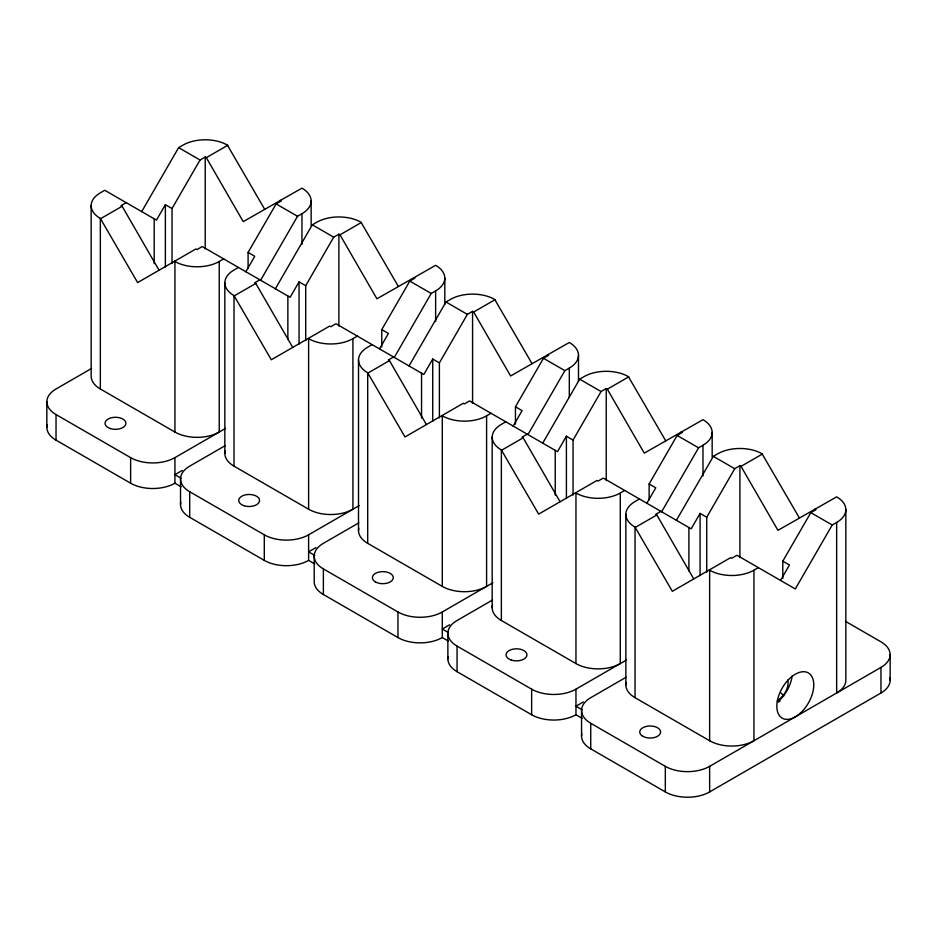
<?xml version="1.0" encoding="UTF-8"?>
<svg xmlns="http://www.w3.org/2000/svg" width="937" height="937" viewBox="0 0 937 937"><rect width="100%" height="100%" fill="white"/><g stroke="black" fill="none" stroke-linecap="round" stroke-linejoin="round"><path stroke-width="1.41" d="M141.698 211.598L178.627 147.636L183.055 145.083A31.331 18.096 0 0 1 227.363 145.083L264.667 209.256M172.033 263.531L172.033 208.518L165.38 204.688L156.467 220.125L104.768 190.281L100.341 192.835A31.331 18.096 0 0 0 100.341 218.426L100.341 388.984L174.926 432.039A31.331 18.096 0 0 0 219.246 432.039L219.246 261.482L223.674 258.928M172.033 208.518L200.038 160.004L205.215 157.018L206.316 157.662L243.245 221.624L301.96 188.15A31.331 18.096 0 0 1 301.96 213.73L301.96 244.346M248.094 268.369L248.094 252.44L276.11 203.926L281.276 200.94L280.175 200.295M245.834 271.718L254.747 256.281L248.094 252.44M260.603 280.245L297.533 216.283L301.96 213.73M275.373 288.772L312.302 224.821L316.729 222.256A31.331 18.096 0 0 1 361.038 222.256L398.342 286.429M305.708 340.705L305.708 285.703L299.055 281.861L290.142 297.298L202.263 246.56L197.086 249.547L195.985 248.902L137.634 282.587L100.341 218.426M305.708 285.703L333.713 237.178L338.889 234.191L339.99 234.836L376.92 298.798L435.635 265.323A31.331 18.096 0 0 1 435.635 290.903L435.635 321.52M381.769 346.983L381.769 329.613L409.785 281.1L414.95 278.113L413.849 277.481M379.508 348.892L388.422 333.455L381.769 329.613M394.278 357.43L431.207 293.468L435.635 290.903M409.047 365.957L445.977 301.995L450.404 299.43A31.331 18.096 0 0 1 494.713 299.43L532.017 363.603M439.383 417.879L439.383 362.877L432.73 359.035L423.817 374.484L335.938 323.733L330.761 326.72L329.66 326.088L271.308 359.773L234.016 295.6A31.331 18.096 0 0 1 234.016 270.008L238.443 267.455M439.383 362.877L467.387 314.363L472.564 311.377L473.665 312.009L510.595 375.971L569.309 342.497A31.331 18.096 0 0 1 569.309 368.089L569.309 397.241M515.444 424.168L515.444 406.799L543.46 358.274L548.637 355.287L547.524 354.654M513.183 426.077L522.096 410.629L515.444 406.799M527.953 434.604L564.882 370.642L569.309 368.089M542.722 443.131L579.652 379.169L584.079 376.615A31.331 18.096 0 0 1 628.387 376.615L665.692 440.788M573.057 495.052L573.057 440.05L566.405 436.22L557.492 451.657L469.613 400.919L464.436 403.906L463.335 403.261L404.983 436.947L367.691 372.774A31.331 18.096 0 0 1 367.691 347.194L372.118 344.629M573.057 440.05L601.062 391.537L606.239 388.55L607.34 389.195L644.269 453.145L702.984 419.682A31.331 18.096 0 0 1 702.984 445.262L702.984 475.879M649.13 499.889L649.13 483.972L677.135 435.459L682.312 432.472L681.199 431.828M646.858 503.251L655.771 487.814L649.13 483.972M661.627 511.778L698.557 447.816L702.984 445.262M676.397 520.304L713.326 456.342L717.754 453.789A31.331 18.096 0 0 1 762.074 453.789L799.366 517.962M706.732 572.238L706.732 517.224L700.08 513.394L691.166 528.831L603.287 478.093L598.111 481.079L597.01 480.435L538.658 514.12L501.365 449.947A31.331 18.096 0 0 1 501.365 424.367L505.793 421.814M706.732 517.224L734.737 468.711L739.914 465.724L741.015 466.368L777.944 530.33L836.659 496.856A31.331 18.096 0 0 1 836.659 522.436L836.659 692.993A31.331 18.096 0 0 0 845.842 680.203L845.842 509.646M782.805 578.516L782.805 561.146L810.81 512.633L815.986 509.646L814.874 509.002M780.533 580.425L789.446 564.988L782.805 561.146M836.659 522.436L832.232 525.001L795.302 588.951L736.962 555.266L731.785 558.253L730.684 557.609L672.333 591.294L635.04 527.133A31.331 18.096 0 0 1 635.04 501.541L639.467 498.988M126.19 202.65L121.014 205.625L122.126 206.269L159.056 270.231M100.704 218.637L122.126 206.269M206.316 157.662L227.738 145.294M91.475 368.51L56.033 388.984A31.331 18.096 0 0 0 56.033 414.564L56.033 440.144L130.618 483.211A31.331 18.096 0 0 0 174.926 483.211L181.087 486.76M259.865 279.823L254.688 282.81L255.801 283.442L292.731 347.404M234.379 295.811L255.801 283.442M339.99 234.836L361.413 222.467M308.238 338.444L308.613 338.667A31.331 18.096 0 0 0 352.921 338.667L357.348 336.102M56.033 414.564L130.618 457.631A31.331 18.096 0 0 0 174.926 457.631L225.512 428.432M182.317 470.421L174.926 474.684L181.087 478.233M225.149 445.684L189.707 466.157A31.331 18.096 0 0 0 189.707 491.738L189.707 517.318L264.293 560.385A31.331 18.096 0 0 0 308.613 560.385L314.762 563.945M393.54 356.997L388.363 359.984L389.476 360.616L426.405 424.578M368.054 372.985L389.476 360.616M473.665 312.009L495.087 299.653M441.913 415.63L442.287 415.841A31.331 18.096 0 0 0 486.596 415.841L491.023 413.276M189.707 491.738L264.293 534.804A31.331 18.096 0 0 0 308.613 534.804L359.187 505.605M315.992 547.595L308.613 551.858L314.762 555.418M358.824 522.869L323.382 543.331A31.331 18.096 0 0 0 323.382 568.911L323.382 594.503L397.967 637.57A31.331 18.096 0 0 0 442.287 637.57L448.436 641.119M527.215 434.171L522.05 437.157L523.151 437.802L560.08 501.752M501.728 450.158L523.151 437.802M607.34 389.195L628.762 376.826M575.587 492.803L575.962 493.014A31.331 18.096 0 0 0 620.271 493.014L624.698 490.461M323.382 568.911L397.967 611.978A31.331 18.096 0 0 0 442.287 611.978L492.862 582.779M449.666 624.768L442.287 629.032L448.436 632.592M492.499 600.043L457.057 620.505A31.331 18.096 0 0 0 457.057 646.097L457.057 671.677L531.642 714.744A31.331 18.096 0 0 0 575.962 714.744L582.111 718.292M660.89 511.356L655.724 514.331L656.825 514.975L693.755 578.937M635.415 527.344L656.825 514.975M741.015 466.368L762.437 454M709.262 569.977L709.637 570.188A31.331 18.096 0 0 0 753.945 570.188L758.373 567.635M457.057 646.097L531.642 689.163A31.331 18.096 0 0 0 575.962 689.163L626.537 659.953M583.341 701.954L575.962 706.217L582.111 709.766M626.174 677.217L590.732 697.69A31.331 18.096 0 0 0 590.732 723.27L590.732 748.85L665.317 791.917A31.331 18.096 0 0 0 709.637 791.917L880.967 692.993A31.331 18.096 0 0 0 889.881 677.838M777.605 702.363L780.076 700.935M590.732 723.27L665.317 766.337A31.331 18.096 0 0 0 709.637 766.337L880.967 667.413A31.331 18.096 0 0 0 880.967 641.833L845.572 621.395M178.627 147.636L200.038 160.004M276.11 203.926L297.533 216.283M312.302 224.821L333.713 237.178M409.785 281.1L431.207 293.468M445.977 301.995L467.387 314.363M543.46 358.274L564.882 370.642M579.652 379.169L601.062 391.537M677.135 435.459L698.557 447.816M713.326 456.342L734.737 468.711M810.81 512.633L832.232 525.001M174.563 261.271L174.926 261.482A31.331 18.096 0 0 0 219.246 261.482M225.103 451.002A31.331 18.096 0 0 0 234.016 466.157L308.613 509.224A31.331 18.096 0 0 0 352.921 509.224L352.921 338.667M358.777 528.175A31.331 18.096 0 0 0 367.691 543.331L442.287 586.398A31.331 18.096 0 0 0 486.596 586.398L486.596 415.841M492.452 605.361A31.331 18.096 0 0 0 501.365 620.505L575.962 663.572A31.331 18.096 0 0 0 620.271 663.572L620.271 493.014M626.127 682.534A31.331 18.096 0 0 0 635.04 697.69L709.637 740.745A31.331 18.096 0 0 0 753.945 740.745L753.945 570.188M890.15 654.623L890.15 680.203M880.967 667.413L880.967 692.993M739.914 465.724L739.914 557.562M712.167 432.472L712.167 457.256M709.637 570.188L709.637 740.745M709.637 766.337L709.637 791.917M700.08 513.394L700.08 575.634M688.906 527.519L688.906 570.949M665.317 766.337L665.317 791.917M635.04 527.133L635.04 697.69M625.857 514.331L625.857 684.888M606.239 388.55L606.239 480.388M581.549 710.48L581.549 736.06M578.492 355.287L578.492 381.535M575.962 493.014L575.962 663.572M575.962 689.163L575.962 714.744M566.405 436.22L566.405 498.461M555.231 450.346L555.231 495.216M531.642 689.163L531.642 714.744M501.365 449.947L501.365 620.505M492.183 437.157L492.183 607.715M472.564 311.377L472.564 403.215M447.874 633.307L447.874 658.887M444.817 278.113L444.817 304.349M442.287 415.841L442.287 586.398M442.287 611.978L442.287 637.57M432.73 359.035L432.73 421.287M421.556 373.172L421.556 418.043M397.967 611.978L397.967 637.57M367.691 372.774L367.691 543.331M358.508 359.984L358.508 530.541M338.889 234.191L338.889 326.041M314.2 556.121L314.2 581.713A31.331 18.096 0 0 0 323.382 594.503M311.143 200.94L311.143 225.723M308.613 338.667L308.613 509.224M308.613 534.804L308.613 560.385M299.055 281.861L299.055 344.102M287.87 295.998L287.87 339.417M264.293 534.804L264.293 560.385M234.016 295.6L234.016 466.157M224.833 282.81L224.833 453.367M205.215 157.018L205.215 248.855M180.525 478.948L180.525 504.528M174.926 261.482L174.926 432.039M174.926 457.631L174.926 483.211M165.38 204.688L165.38 266.928M154.195 218.813L154.195 263.695M130.618 457.631L130.618 483.211M91.158 205.625L91.158 376.182A31.331 18.096 0 0 0 100.341 388.984M46.85 401.774L46.85 427.354M590.732 748.85A31.331 18.096 0 0 1 581.818 733.694M781.071 693.052A52.226 30.148 0 0 1 783.719 696.074M787.876 679.922A52.226 30.148 0 0 1 777.277 700.899M792.116 675.999A26.107 15.074 -60 0 1 778.659 701.028M457.057 671.677A31.331 18.096 0 0 1 448.144 656.521M56.033 440.144A31.331 18.096 0 0 1 47.119 424.988M189.707 517.318A31.331 18.096 0 0 1 180.794 502.173M800.081 713.385A26.107 15.074 -60 0 0 808.362 672.942A26.107 15.074 -60 0 0 777.464 700.337A26.107 15.074 -60 0 0 800.081 713.385M642.794 736.271A10.448 6.032 0 0 0 660.269 733.566A10.448 6.032 0 0 0 647.479 726.187A10.448 6.032 0 0 0 642.794 736.271M511.286 660.058A10.448 6.032 0 0 0 526.945 654.834A10.448 6.032 0 0 0 511.286 649.61A10.448 6.032 0 0 0 511.286 660.058M375.444 581.924A10.448 6.032 0 0 0 392.919 579.218A10.448 6.032 0 0 0 380.129 571.828A10.448 6.032 0 0 0 375.444 581.924M110.261 428.525A10.448 6.032 0 0 0 125.921 423.301A10.448 6.032 0 0 0 110.261 418.078A10.448 6.032 0 0 0 110.261 428.525M243.936 505.699A10.448 6.032 0 0 0 259.596 500.475A10.448 6.032 0 0 0 243.936 495.263A10.448 6.032 0 0 0 243.936 505.699"/></g></svg>
